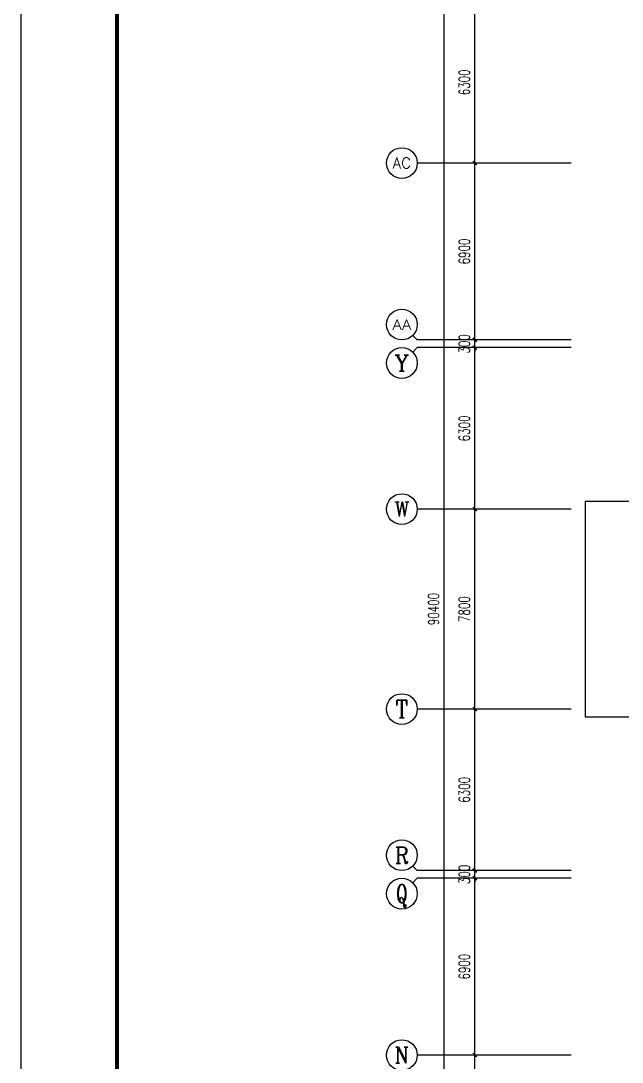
# Model space of a CAD drawing. Extents: x 0 to 302064749, y -59725395 to 1524223.
# Drawn here: x 2031892 to 2055353, y 1315455 to 1356080 of the extents above; entities that cross this region are included whole.
import ezdxf
from ezdxf.enums import TextEntityAlignment as Align

# ---------------------------------------------------------------- set-up
doc = ezdxf.new("R2010")
doc.units = 0
doc.header["$LTSCALE"] = 1000
for name, color, linetype in [('0-底图', 7, 'Continuous'), ('AXIS', 3, 'Continuous'), ('AXIS_TEXT', 7, 'Continuous'), ('BTTK', 7, 'Continuous'), ('PUB_TITLE', 4, 'Continuous'), ('看线', 30, 'Continuous')]:
    doc.layers.add(name, color=color, linetype=linetype)
doc.styles.add('_TCH_AXIS', font='COMPLEX', dxfattribs={"bigfont": 'GBCBIG'})
doc.styles.add('A_DIM_T3', font='simplex.shx', dxfattribs={"width": 0.7, "bigfont": 'gbcbig.shx'})
doc.styles.add('COMPLEX', font='COMPLEX')
doc.styles.add('HZ(TK)', font='geniso.shx', dxfattribs={"width": 0.9, "bigfont": 'hztxt.shx'})
doc.dimstyles.new('_TCH_ARCH&&150', dxfattribs={"dimtxt": 420, "dimasz": 150, "dimexe": 375, "dimexo": 450, "dimgap": 202.5, "dimtad": 1, "dimdec": 0, "dimzin": 0, "dimdsep": 46, "dimtxsty": 'A_DIM_T3', "dimblk": 'ARCHTICK', "dimcen": 0.09, "dimclrt": 7, "dimazin": 2, "dimtfac": 1, "dimtdec": 0, "dimtix": 1, "dimtmove": 2, "dimatfit": 3, "dimfxl": 150, "dimtolj": 1, "dimtzin": 0, "dimarcsym": 0})

# ---------------------------------------------------------------- blocks, each defined once
blk = doc.blocks.new('vhtemplate_2020年新竖式图框_A0')
at = {"layer": 'PUB_TITLE', "color": 7}
blk.add_lwpolyline([(0, 0), (1189, 0), (1189, 841), (0, 841)], close=True, dxfattribs=at)
at = {"layer": 'PUB_TITLE', "const_width": 1}
blk.add_lwpolyline([(25, 10), (1179, 10), (1179, 831), (25, 831)], close=True, dxfattribs=at)
at = {"layer": 'BTTK', "color": 4, "style": 'HZ(TK)', "width": 0.9}
for tag, p in [('合作单位', (1144, 743.5)), ('建设单位', (1144, 209.5)), ('工程名称', (1144, 176.5)), ('子项名称', (1154, 160)), ('图纸名称', (1144, 141))]:
    blk.add_attdef(tag, text='', height=3.5, dxfattribs=at).set_placement(p, align=Align.MIDDLE_CENTER)
for tag, p in [('注册证书号', (1156.5, 309.01)), ('注册印章号', (1156.5, 301.01)), ('设计号', (1154, 193)), ('图别', (1137.75, 34)), ('图号', (1170.25, 34)), ('版本号', (1137.75, 26)), ('日期', (1170.25, 26))]:
    blk.add_attdef(tag, text='', height=3.5, dxfattribs=at).set_placement(p, align=Align.MIDDLE)
blk = doc.blocks.new('_ArchTick')
at = {"color": 0, "linetype": 'ByBlock', "const_width": 0.4}
blk.add_lwpolyline([(-0.5, -0.5), (0.5, 0.5)], dxfattribs=at)
blk = doc.blocks.new('*D801')
at = {"layer": 'AXIS', "color": 0, "lineweight": -2, "transparency": 16777216}
for p, q in [((1055509, -163193), (1051834, -163193)), ((1052209, -169493), (1052209, -163193)), ((1055509, -169493), (1051834, -169493))]:
    blk.add_line(p, q, dxfattribs=at)
at = {"layer": 'Defpoints', "color": 0, "transparency": 16777216}
for p in [(1052209, -163193), (1055959, -163193), (1055959, -169493)]:
    blk.add_point(p, dxfattribs=at)
at = {"layer": 'AXIS', "color": 0, "lineweight": -2, "transparency": 16777216, "xscale": 150, "yscale": 150, "zscale": 150}
for p, rotation in [((1052209, -163193), 90), ((1052209, -169493), 270)]:
    blk.add_blockref('_ArchTick', p, dxfattribs=dict(at, rotation=rotation))
at = {"layer": 'AXIS', "color": 7, "transparency": 16777216, "insert": (1051797, -166343), "char_height": 420, "attachment_point": 5, "rotation": 90, "style": 'A_DIM_T3'}
blk.add_mtext('\\A1;6300', dxfattribs=at)
blk = doc.blocks.new('*D802')
at = {"layer": 'AXIS', "color": 0, "lineweight": -2, "transparency": 16777216}
for p, q in [((1055509, -156293), (1051834, -156293)), ((1052209, -163193), (1052209, -156293)), ((1055509, -163193), (1051834, -163193))]:
    blk.add_line(p, q, dxfattribs=at)
at = {"layer": 'Defpoints', "color": 0, "transparency": 16777216}
for p in [(1052209, -156293), (1055959, -156293), (1055959, -163193)]:
    blk.add_point(p, dxfattribs=at)
at = {"layer": 'AXIS', "color": 0, "lineweight": -2, "transparency": 16777216, "xscale": 150, "yscale": 150, "zscale": 150}
for p, rotation in [((1052209, -156293), 90), ((1052209, -163193), 270)]:
    blk.add_blockref('_ArchTick', p, dxfattribs=dict(at, rotation=rotation))
at = {"layer": 'AXIS', "color": 7, "transparency": 16777216, "insert": (1051797, -159743), "char_height": 420, "attachment_point": 5, "rotation": 90, "style": 'A_DIM_T3'}
blk.add_mtext('\\A1;6900', dxfattribs=at)
blk = doc.blocks.new('*D803')
at = {"layer": 'AXIS', "color": 0, "lineweight": -2, "transparency": 16777216}
for p, q in [((1055509, -155993), (1051834, -155993)), ((1052209, -155993), (1052209, -155843)), ((1052209, -156293), (1052209, -155993)), ((1055509, -156293), (1051834, -156293)), ((1052209, -156293), (1052209, -156443))]:
    blk.add_line(p, q, dxfattribs=at)
at = {"layer": 'Defpoints', "color": 0, "transparency": 16777216}
for p in [(1052209, -155993), (1055959, -155993), (1055959, -156293)]:
    blk.add_point(p, dxfattribs=at)
at = {"layer": 'AXIS', "color": 0, "lineweight": -2, "transparency": 16777216, "xscale": 150, "yscale": 150, "zscale": 150}
for p, rotation in [((1052209, -155993), 270), ((1052209, -156293), 90)]:
    blk.add_blockref('_ArchTick', p, dxfattribs=dict(at, rotation=rotation))
at = {"layer": 'AXIS', "color": 7, "transparency": 16777216, "insert": (1051797, -156143), "char_height": 420, "attachment_point": 5, "rotation": 90, "style": 'A_DIM_T3'}
blk.add_mtext('\\A1;300', dxfattribs=at)
blk = doc.blocks.new('*D804')
at = {"layer": 'AXIS', "color": 0, "lineweight": -2, "transparency": 16777216}
for p, q in [((1055509, -149693), (1051834, -149693)), ((1052209, -155993), (1052209, -149693)), ((1055509, -155993), (1051834, -155993))]:
    blk.add_line(p, q, dxfattribs=at)
at = {"layer": 'Defpoints', "color": 0, "transparency": 16777216}
for p in [(1052209, -149693), (1055959, -149693), (1055959, -155993)]:
    blk.add_point(p, dxfattribs=at)
at = {"layer": 'AXIS', "color": 0, "lineweight": -2, "transparency": 16777216, "xscale": 150, "yscale": 150, "zscale": 150}
for p, rotation in [((1052209, -149693), 90), ((1052209, -155993), 270)]:
    blk.add_blockref('_ArchTick', p, dxfattribs=dict(at, rotation=rotation))
at = {"layer": 'AXIS', "color": 7, "transparency": 16777216, "insert": (1051797, -152843), "char_height": 420, "attachment_point": 5, "rotation": 90, "style": 'A_DIM_T3'}
blk.add_mtext('\\A1;6300', dxfattribs=at)
blk = doc.blocks.new('*D805')
at = {"layer": 'AXIS', "color": 0, "lineweight": -2, "transparency": 16777216}
for p, q in [((1055509, -141893), (1051834, -141893)), ((1052209, -149693), (1052209, -141893)), ((1055509, -149693), (1051834, -149693))]:
    blk.add_line(p, q, dxfattribs=at)
at = {"layer": 'Defpoints', "color": 0, "transparency": 16777216}
for p in [(1052209, -141893), (1055959, -141893), (1055959, -149693)]:
    blk.add_point(p, dxfattribs=at)
at = {"layer": 'AXIS', "color": 0, "lineweight": -2, "transparency": 16777216, "xscale": 150, "yscale": 150, "zscale": 150}
for p, rotation in [((1052209, -141893), 90), ((1052209, -149693), 270)]:
    blk.add_blockref('_ArchTick', p, dxfattribs=dict(at, rotation=rotation))
at = {"layer": 'AXIS', "color": 7, "transparency": 16777216, "insert": (1051797, -145793), "char_height": 420, "attachment_point": 5, "rotation": 90, "style": 'A_DIM_T3'}
blk.add_mtext('\\A1;7800', dxfattribs=at)
blk = doc.blocks.new('*D806')
at = {"layer": 'AXIS', "color": 0, "lineweight": -2, "transparency": 16777216}
for p, q in [((1055509, -135593), (1051834, -135593)), ((1052209, -141893), (1052209, -135593)), ((1055509, -141893), (1051834, -141893))]:
    blk.add_line(p, q, dxfattribs=at)
at = {"layer": 'Defpoints', "color": 0, "transparency": 16777216}
for p in [(1052209, -135593), (1055959, -135593), (1055959, -141893)]:
    blk.add_point(p, dxfattribs=at)
at = {"layer": 'AXIS', "color": 0, "lineweight": -2, "transparency": 16777216, "xscale": 150, "yscale": 150, "zscale": 150}
for p, rotation in [((1052209, -135593), 90), ((1052209, -141893), 270)]:
    blk.add_blockref('_ArchTick', p, dxfattribs=dict(at, rotation=rotation))
at = {"layer": 'AXIS', "color": 7, "transparency": 16777216, "insert": (1051797, -138743), "char_height": 420, "attachment_point": 5, "rotation": 90, "style": 'A_DIM_T3'}
blk.add_mtext('\\A1;6300', dxfattribs=at)
blk = doc.blocks.new('*D807')
at = {"layer": 'AXIS', "color": 0, "lineweight": -2, "transparency": 16777216}
for p, q in [((1052209, -135293), (1052209, -135143)), ((1055509, -135293), (1051834, -135293)), ((1055509, -135593), (1051834, -135593)), ((1052209, -135593), (1052209, -135293)), ((1052209, -135593), (1052209, -135743))]:
    blk.add_line(p, q, dxfattribs=at)
at = {"layer": 'Defpoints', "color": 0, "transparency": 16777216}
for p in [(1052209, -135293), (1055959, -135293), (1055959, -135593)]:
    blk.add_point(p, dxfattribs=at)
at = {"layer": 'AXIS', "color": 0, "lineweight": -2, "transparency": 16777216, "xscale": 150, "yscale": 150, "zscale": 150}
for p, rotation in [((1052209, -135293), 270), ((1052209, -135593), 90)]:
    blk.add_blockref('_ArchTick', p, dxfattribs=dict(at, rotation=rotation))
at = {"layer": 'AXIS', "color": 7, "transparency": 16777216, "insert": (1051797, -135443), "char_height": 420, "attachment_point": 5, "rotation": 90, "style": 'A_DIM_T3'}
blk.add_mtext('\\A1;300', dxfattribs=at)
blk = doc.blocks.new('*D808')
at = {"layer": 'AXIS', "color": 0, "lineweight": -2, "transparency": 16777216}
for p, q in [((1055509, -128393), (1051834, -128393)), ((1052209, -135293), (1052209, -128393)), ((1055509, -135293), (1051834, -135293))]:
    blk.add_line(p, q, dxfattribs=at)
at = {"layer": 'Defpoints', "color": 0, "transparency": 16777216}
for p in [(1052209, -128393), (1055959, -128393), (1055959, -135293)]:
    blk.add_point(p, dxfattribs=at)
at = {"layer": 'AXIS', "color": 0, "lineweight": -2, "transparency": 16777216, "xscale": 150, "yscale": 150, "zscale": 150}
for p, rotation in [((1052209, -128393), 90), ((1052209, -135293), 270)]:
    blk.add_blockref('_ArchTick', p, dxfattribs=dict(at, rotation=rotation))
at = {"layer": 'AXIS', "color": 7, "transparency": 16777216, "insert": (1051797, -131843), "char_height": 420, "attachment_point": 5, "rotation": 90, "style": 'A_DIM_T3'}
blk.add_mtext('\\A1;6900', dxfattribs=at)
blk = doc.blocks.new('*D809')
at = {"layer": 'AXIS', "color": 0, "lineweight": -2, "transparency": 16777216}
for p, q in [((1055509, -122093), (1051834, -122093)), ((1052209, -128393), (1052209, -122093)), ((1055509, -128393), (1051834, -128393))]:
    blk.add_line(p, q, dxfattribs=at)
at = {"layer": 'Defpoints', "color": 0, "transparency": 16777216}
for p in [(1052209, -122093), (1055959, -122093), (1055959, -128393)]:
    blk.add_point(p, dxfattribs=at)
at = {"layer": 'AXIS', "color": 0, "lineweight": -2, "transparency": 16777216, "xscale": 150, "yscale": 150, "zscale": 150}
for p, rotation in [((1052209, -122093), 90), ((1052209, -128393), 270)]:
    blk.add_blockref('_ArchTick', p, dxfattribs=dict(at, rotation=rotation))
at = {"layer": 'AXIS', "color": 7, "transparency": 16777216, "insert": (1051797, -125243), "char_height": 420, "attachment_point": 5, "rotation": 90, "style": 'A_DIM_T3'}
blk.add_mtext('\\A1;6300', dxfattribs=at)
blk = doc.blocks.new('*D817')
at = {"layer": 'AXIS', "color": 0, "lineweight": -2, "transparency": 16777216}
for p, q in [((1055509, -100593), (1050634, -100593)), ((1051009, -190993), (1051009, -100593)), ((1055509, -190993), (1050634, -190993))]:
    blk.add_line(p, q, dxfattribs=at)
at = {"layer": 'Defpoints', "color": 0, "transparency": 16777216}
for p in [(1051009, -100593), (1055959, -100593), (1055959, -190993)]:
    blk.add_point(p, dxfattribs=at)
at = {"layer": 'AXIS', "color": 0, "lineweight": -2, "transparency": 16777216, "xscale": 150, "yscale": 150, "zscale": 150}
for p, rotation in [((1051009, -100593), 90), ((1051009, -190993), 270)]:
    blk.add_blockref('_ArchTick', p, dxfattribs=dict(at, rotation=rotation))
at = {"layer": 'AXIS', "color": 7, "transparency": 16777216, "insert": (1050597, -145793), "char_height": 420, "attachment_point": 5, "rotation": 90, "style": 'A_DIM_T3'}
blk.add_mtext('\\A1;90400', dxfattribs=at)
blk = doc.blocks.new('_AXISO')
blk.add_circle((0, 0), 0.5)
at = {"layer": 'AXIS_TEXT', "style": 'COMPLEX', "width": 1.041667}
blk.add_attdef('A', text='', height=0.56, dxfattribs=at).set_placement((-0.25, -0.28), (0.25, -0.28), align=Align.FIT)
blk = doc.blocks.new('jgfjh')
at = {"layer": 'AXIS'}
for p, q in [((1055959.5, -128393.4), (1049959.5, -128393.4)), ((1049783.8, -135117.7), (1049959.5, -135293.4)), ((1049783.8, -135769.1), (1049959.5, -135593.4)), ((1055959.5, -135293.4), (1049959.5, -135293.4)), ((1055959.5, -135593.4), (1049959.5, -135593.4)), ((1055959.5, -141893.4), (1049959.5, -141893.4)), ((1055959.5, -149693.4), (1049959.5, -149693.4)), ((1049783.8, -155817.7), (1049959.5, -155993.4)), ((1055959.5, -155993.4), (1049959.5, -155993.4)), ((1049783.8, -156469.1), (1049959.5, -156293.4)), ((1055959.5, -156293.4), (1049959.5, -156293.4)), ((1055959.5, -163193.4), (1049959.5, -163193.4))]:
    blk.add_line(p, q, dxfattribs=at)
at = {"layer": '看线'}
blk.add_lwpolyline([(1058511.3, -141593.4), (1056511.3, -141593.4), (1056511.3, -149993.4), (1058511.3, -149993.4)], dxfattribs=at)
at = {"layer": 'AXIS'}
ref = blk.add_blockref('_AXISO', (1049359.5, -128393.4), dxfattribs=dict(at, xscale=1200, yscale=1200, zscale=1200))
ref.add_attrib('A', 'AC', dxfattribs={"layer": 'AXIS_TEXT', "height": 423.25, "style": '_TCH_AXIS'}).set_placement((1048996.7, -128605), (1049722.3, -128605), align=Align.FIT)
ref = blk.add_blockref('_AXISO', (1049359.5, -134693.4), dxfattribs=dict(at, xscale=1200, yscale=1200, zscale=1200))
ref.add_attrib('A', 'AA', dxfattribs={"layer": 'AXIS_TEXT', "height": 398.24, "style": '_TCH_AXIS'}).set_placement((1048989.7, -134892.5), (1049729.3, -134892.5), align=Align.FIT)
ref = blk.add_blockref('_AXISO', (1049359.5, -136193.4), dxfattribs=dict(at, xscale=1200, yscale=1200, zscale=1200))
ref.add_attrib('A', 'Y', dxfattribs={"layer": 'AXIS_TEXT', "height": 622.9, "style": '_TCH_AXIS'}).set_placement((1049077.7, -136504.8), (1049641.3, -136504.8), align=Align.FIT)
ref = blk.add_blockref('_AXISO', (1049359.5, -141893.4), dxfattribs=dict(at, xscale=1200, yscale=1200, zscale=1200))
ref.add_attrib('A', 'W', dxfattribs={"layer": 'AXIS_TEXT', "height": 580, "style": '_TCH_AXIS'}).set_placement((1049055.7, -142183.4), (1049663.3, -142183.4), align=Align.FIT)
ref = blk.add_blockref('_AXISO', (1049359.5, -149693.4), dxfattribs=dict(at, xscale=1200, yscale=1200, zscale=1200))
ref.add_attrib('A', 'T', dxfattribs={"layer": 'AXIS_TEXT', "height": 683.5, "style": '_TCH_AXIS'}).set_placement((1049115.4, -150035.2), (1049603.6, -150035.2), align=Align.FIT)
ref = blk.add_blockref('_AXISO', (1049359.5, -155393.4), dxfattribs=dict(at, xscale=1200, yscale=1200, zscale=1200))
ref.add_attrib('A', 'R', dxfattribs={"layer": 'AXIS_TEXT', "height": 637.8, "style": '_TCH_AXIS'}).set_placement((1049086.2, -155712.3), (1049632.8, -155712.3), align=Align.FIT)
ref = blk.add_blockref('_AXISO', (1049359.5, -156893.4), dxfattribs=dict(at, xscale=1200, yscale=1200, zscale=1200))
ref.add_attrib('A', 'Q', dxfattribs={"layer": 'AXIS_TEXT', "height": 715.4, "style": '_TCH_AXIS', "width": 0.807692}).set_placement((1049139.4, -157251.1), (1049579.6, -157251.1), align=Align.FIT)
ref = blk.add_blockref('_AXISO', (1049359.5, -163193.4), dxfattribs=dict(at, xscale=1200, yscale=1200, zscale=1200))
ref.add_attrib('A', 'N', dxfattribs={"layer": 'AXIS_TEXT', "height": 622.9, "style": '_TCH_AXIS'}).set_placement((1049077.7, -163504.8), (1049641.3, -163504.8), align=Align.FIT)
for p1, p2, distance, picture, middle in [((1055959.5, -190993.4), (1055959.5, -100593.4), 4950, '*D817', (1050597, -145793.4)), ((1055959.5, -128393.4), (1055959.5, -122093.4), 3750, '*D809', (1051797, -125243.4)), ((1055959.5, -135293.4), (1055959.5, -128393.4), 3750, '*D808', (1051797, -131843.4)), ((1055959.5, -135593.4), (1055959.5, -135293.4), 3750, '*D807', (1051797, -135443.4)), ((1055959.5, -141893.4), (1055959.5, -135593.4), 3750, '*D806', (1051797, -138743.4)), ((1055959.5, -149693.4), (1055959.5, -141893.4), 3750, '*D805', (1051797, -145793.4)), ((1055959.5, -155993.4), (1055959.5, -149693.4), 3750, '*D804', (1051797, -152843.4)), ((1055959.5, -156293.4), (1055959.5, -155993.4), 3750, '*D803', (1051797, -156143.4)), ((1055959.5, -163193.4), (1055959.5, -156293.4), 3750, '*D802', (1051797, -159743.4)), ((1055959.5, -169493.4), (1055959.5, -163193.4), 3750, '*D801', (1051797, -166343.4))]:
    dim = blk.add_aligned_dim(p1=p1, p2=p2, distance=distance, dimstyle='_TCH_ARCH&&150', dxfattribs=at)
    dim.commit()
    dim.dimension.update_dxf_attribs({"geometry": picture, "text_midpoint": middle})

msp = doc.modelspace()

# ---------------------------------------------------------------- block references
at = {"layer": '0-底图', "xscale": 150, "yscale": 150, "zscale": 150}
msp.add_blockref('vhtemplate_2020年新竖式图框_A0', (2031892, 1269273), dxfattribs=at)
at = {"layer": '0-底图'}
msp.add_blockref('jgfjh', (997397, 1478924), dxfattribs=at)

doc.saveas('drawing.dxf')
